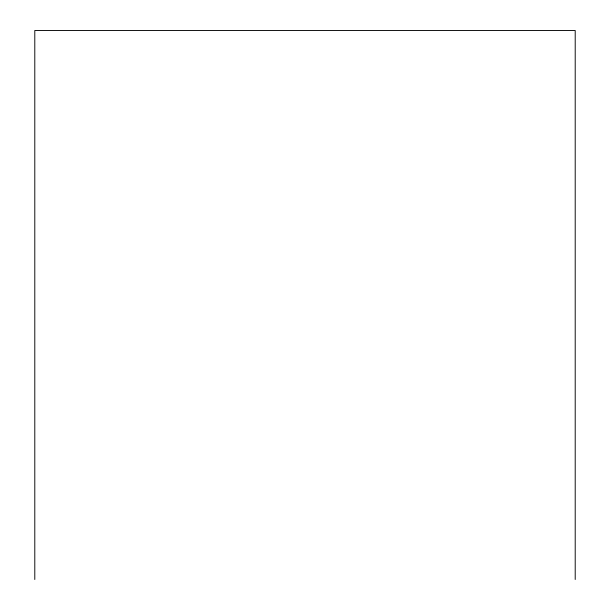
<?xml version="1.0" encoding="UTF-8"?>
<svg xmlns="http://www.w3.org/2000/svg" width="610" height="610" viewBox="0 0 610 610"><rect width="100%" height="100%" fill="white"/><g stroke="black" fill="none" stroke-linecap="round" stroke-linejoin="round"><path stroke-width="0.91" d="M575.207 579.5L575.207 30.5L34.793 30.5L34.793 579.5"/></g></svg>
